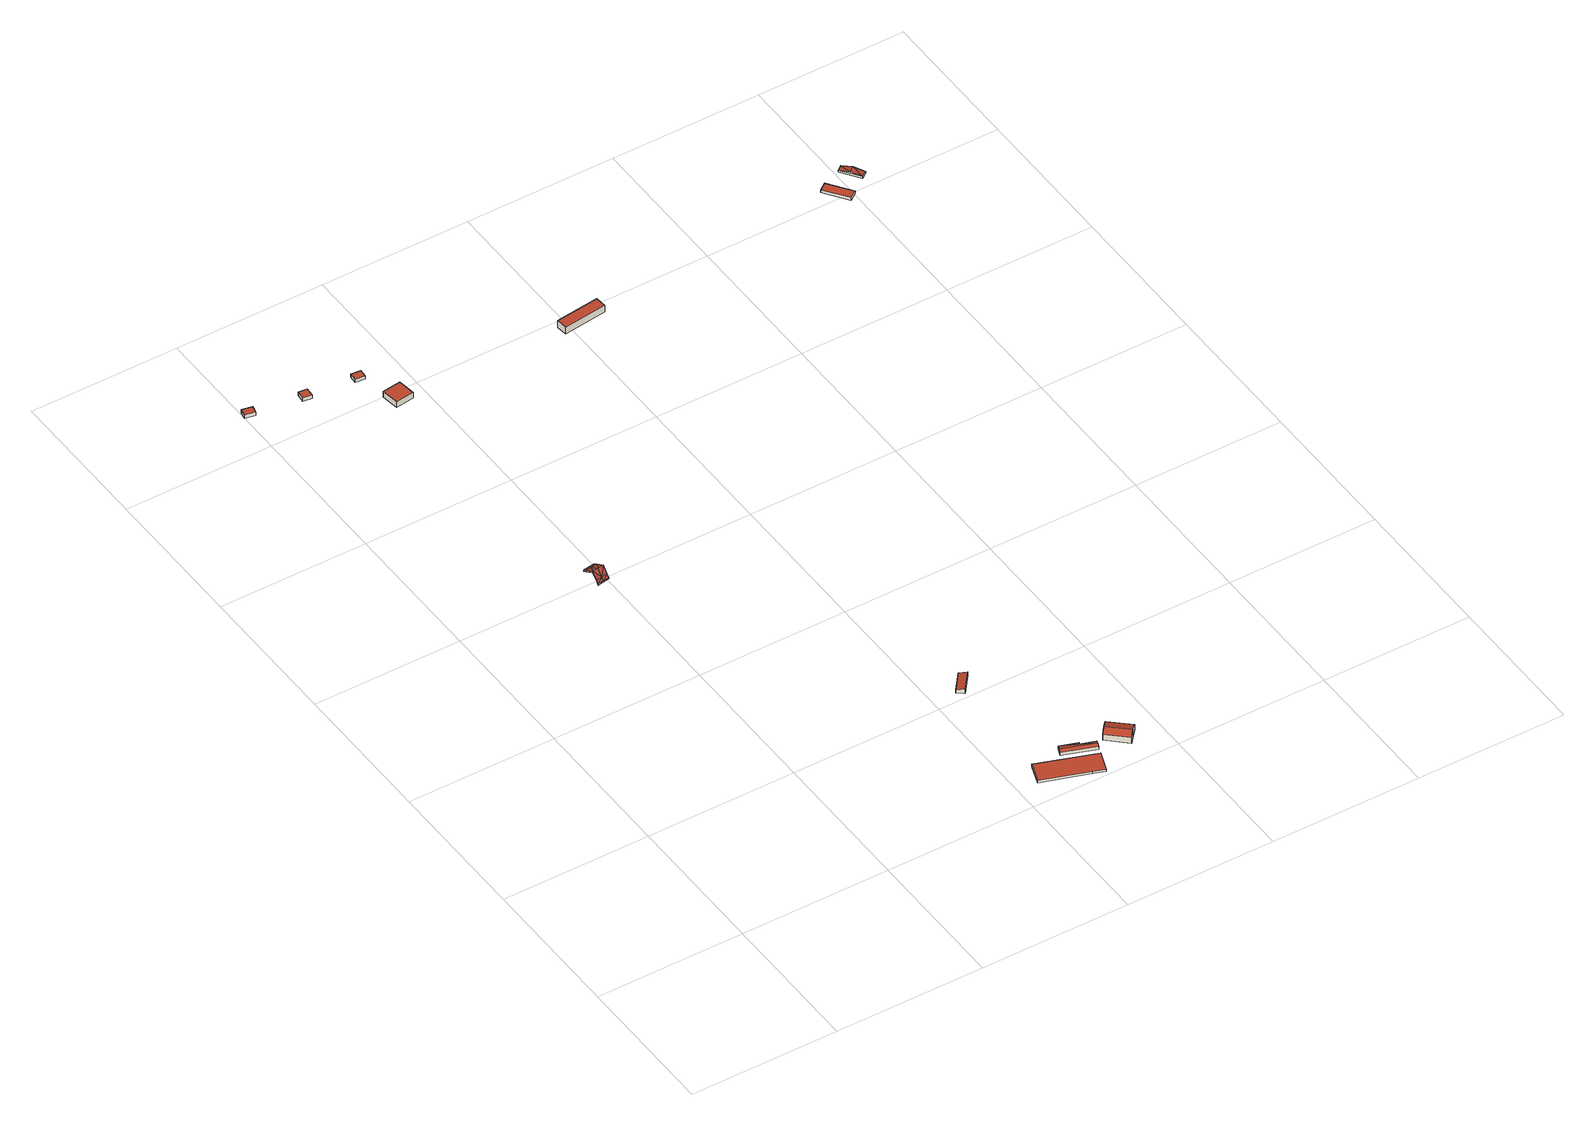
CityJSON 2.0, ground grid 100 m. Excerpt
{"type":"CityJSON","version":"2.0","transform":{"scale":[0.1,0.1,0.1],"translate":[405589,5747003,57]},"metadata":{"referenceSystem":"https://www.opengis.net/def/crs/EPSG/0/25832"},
"CityObjects":{
"building1":{"type":"Building","attributes":{"Gemeindeschluessel":"05515000","Geometrietyp2DReferenz":"3000","function":"31001_3070","roofType":"1000","measuredHeight":2.61},"geometry":[{"type":"Solid","lod":"2","boundaries":[[[[0,1,2,3]],[[4,5,1,0]],[[6,7,5,4]],[[3,2,7,6]],[[4,0,3,6]],[[1,5,7,2]]]],"semantics":{"surfaces":[{"type":"WallSurface"},{"type":"RoofSurface"},{"type":"GroundSurface"}],"values":[[0,0,0,0,1,2]]}}]},
"building2":{"type":"Building","attributes":{"Geometrietyp2DReferenz":"2000","Gemeindeschluessel":"05515000","function":"53001_1800","roofType":"9999","measuredHeight":1},"geometry":[{"type":"Solid","lod":"2","boundaries":[[[[8,9,10]],[[9,11,10]],[[12,13,8]],[[13,9,8]],[[14,15,12]],[[15,13,12]],[[16,17,14]],[[17,15,14]],[[18,19,16]],[[19,17,16]],[[20,21,18]],[[21,19,18]],[[22,23,20]],[[23,21,20]],[[24,25,22]],[[25,23,22]],[[26,27,24]],[[27,25,24]],[[28,29,26]],[[29,27,26]],[[30,31,28]],[[31,29,28]],[[10,11,30]],[[11,31,30]],[[32,11,9]],[[32,9,13]],[[33,32,13]],[[33,13,15]],[[34,33,15]],[[17,34,15]],[[21,34,17]],[[21,17,19]],[[29,31,11]],[[29,11,32]],[[27,29,32]],[[27,32,33]],[[25,27,34]],[[34,27,33]],[[23,25,34]],[[23,34,21]],[[35,8,10]],[[35,12,8]],[[36,12,35]],[[36,14,12]],[[37,14,36]],[[16,14,37]],[[20,16,37]],[[20,18,16]],[[28,10,30]],[[28,35,10]],[[26,35,28]],[[26,36,35]],[[24,37,26]],[[37,36,26]],[[22,37,24]],[[22,20,37]]]],"semantics":{"surfaces":[{"type":"WallSurface"},{"type":"GroundSurface"},{"type":"RoofSurface"}],"values":[[0,0,0,0,0,0,0,0,0,0,0,0,0,0,0,0,0,0,0,0,0,0,0,0,1,1,1,1,1,1,1,1,1,1,1,1,1,1,1,1,2,2,2,2,2,2,2,2,2,2,2,2,2,2,2,2]]}}]},
"building3":{"type":"Building","attributes":{"Gemeindeschluessel":"05515000","Geometrietyp2DReferenz":"3000","function":"31001_3070","roofType":"1000","measuredHeight":2.73},"geometry":[{"type":"Solid","lod":"2","boundaries":[[[[38,39,40,41]],[[42,43,39,38]],[[44,45,43,42]],[[41,40,45,44]],[[42,38,41,44]],[[39,43,45,40]]]],"semantics":{"surfaces":[{"type":"WallSurface"},{"type":"RoofSurface"},{"type":"GroundSurface"}],"values":[[0,0,0,0,1,2]]}}]},
"building4":{"type":"Building","attributes":{"Gemeindeschluessel":"05515000","Geometrietyp2DReferenz":"3000","function":"31001_3070","roofType":"1000","measuredHeight":2.53},"geometry":[{"type":"Solid","lod":"2","boundaries":[[[[46,47,48,49]],[[50,51,47,46]],[[52,53,51,50]],[[49,48,53,52]],[[50,46,49,52]],[[47,51,53,48]]]],"semantics":{"surfaces":[{"type":"WallSurface"},{"type":"RoofSurface"},{"type":"GroundSurface"}],"values":[[0,0,0,0,1,2]]}}]},
"building5":{"type":"Building","attributes":{"Gemeindeschluessel":"05515000","Geometrietyp2DReferenz":"3000","function":"31001_3070","roofType":"1000","measuredHeight":4.33},"geometry":[{"type":"Solid","lod":"2","boundaries":[[[[54,55,56,57]],[[58,59,55,54]],[[60,61,59,58]],[[57,56,61,60]],[[58,54,57,60]],[[55,59,61,56]]]],"semantics":{"surfaces":[{"type":"WallSurface"},{"type":"RoofSurface"},{"type":"GroundSurface"}],"values":[[0,0,0,0,1,2]]}}]},
"building6":{"type":"Building","attributes":{"Gemeindeschluessel":"05515000","Geometrietyp2DReferenz":"3000","function":"51003_1201","roofType":"1000","measuredHeight":1.76},"geometry":[{"type":"Solid","lod":"2","boundaries":[[[[62,63,64,65]],[[66,67,63,62]],[[68,69,67,66]],[[70,71,69,68]],[[65,64,71,70]],[[68,66,62,65,70]],[[63,67,69,71,64]]]],"semantics":{"surfaces":[{"type":"WallSurface"},{"type":"RoofSurface"},{"type":"GroundSurface"}],"values":[[0,0,0,0,0,1,2]]}}]},
"building7":{"type":"Building","attributes":{"Gemeindeschluessel":"05515000","Geometrietyp2DReferenz":"3000","function":"31001_2700","roofType":"2100","measuredHeight":3.3},"geometry":[{"type":"Solid","lod":"2","boundaries":[[[[72,73,74,75]],[[76,77,73,72]],[[78,79,77,76]],[[75,74,79,78]],[[76,72,75,78]],[[73,77,79,74]]]],"semantics":{"surfaces":[{"type":"WallSurface"},{"type":"RoofSurface"},{"type":"GroundSurface"}],"values":[[0,0,0,0,1,2]]}}]},
"building8":{"type":"Building","attributes":{"Gemeindeschluessel":"05515000","Geometrietyp2DReferenz":"3000","function":"31001_2460","roofType":"5000","measuredHeight":3.78},"geometry":[{"type":"Solid","lod":"2","boundaries":[[[[80,81,82,83]],[[84,85,81,80]],[[86,87,85,84]],[[88,89,87,86]],[[90,91,89,88]],[[83,82,91,90]],[[92,93,80,83]],[[84,88,86]],[[92,90,88]],[[92,88,84]],[[84,93,92]],[[90,92,83]],[[80,93,84]],[[81,85,87,89,91,82]]]],"semantics":{"surfaces":[{"type":"WallSurface"},{"type":"RoofSurface"},{"type":"GroundSurface"}],"values":[[0,0,0,0,0,0,1,1,1,1,1,0,0,2]]}}]},
"building9":{"type":"Building","attributes":{"Gemeindeschluessel":"05515000","Geometrietyp2DReferenz":"3000","function":"31001_2700","roofType":"5000","measuredHeight":6.97},"geometry":[{"type":"Solid","lod":"2","boundaries":[[[[94,95,96,97]],[[98,99,95,94]],[[100,101,99,98]],[[102,103,101,100]],[[104,105,103,102]],[[97,96,105,104]],[[100,98,106,107]],[[102,107,106,94,97,104]],[[94,106,98]],[[100,107,102]],[[95,99,101,103,105,96]]]],"semantics":{"surfaces":[{"type":"WallSurface"},{"type":"RoofSurface"},{"type":"GroundSurface"}],"values":[[0,0,0,0,0,0,1,1,0,0,2]]}}]},
"building10":{"type":"Building","attributes":{"Gemeindeschluessel":"05515000","Geometrietyp2DReferenz":"3000","function":"31001_3070","roofType":"1000","measuredHeight":5.18},"geometry":[{"type":"Solid","lod":"2","boundaries":[[[[108,109,110,111]],[[112,113,109,108]],[[114,115,113,112]],[[111,110,115,114]],[[112,108,111,114]],[[109,113,115,110]]]],"semantics":{"surfaces":[{"type":"WallSurface"},{"type":"RoofSurface"},{"type":"GroundSurface"}],"values":[[0,0,0,0,1,2]]}}]},
"building11":{"type":"Building","attributes":{"Gemeindeschluessel":"05515000","Geometrietyp2DReferenz":"3000","function":"31001_3070","roofType":"1000","measuredHeight":2.09},"geometry":[{"type":"Solid","lod":"2","boundaries":[[[[116,117,118,119]],[[120,121,117,116]],[[122,123,121,120]],[[119,118,123,122]],[[120,116,119,122]],[[117,121,123,118]]]],"semantics":{"surfaces":[{"type":"WallSurface"},{"type":"RoofSurface"},{"type":"GroundSurface"}],"values":[[0,0,0,0,1,2]]}}]},
"building12":{"type":"Building","attributes":{"Gemeindeschluessel":"05515000","Geometrietyp2DReferenz":"3000","function":"31001_3070","roofType":"3100","measuredHeight":2.58},"geometry":[{"type":"Solid","lod":"2","boundaries":[[[[124,125,126,127]],[[128,129,125,124]],[[130,131,129,128]],[[127,126,131,130]],[[124,132,128]],[[130,133,127]],[[124,127,133]],[[133,132,124]],[[132,133,130]],[[130,128,132]],[[125,129,131,126]]]],"semantics":{"surfaces":[{"type":"WallSurface"},{"type":"RoofSurface"},{"type":"GroundSurface"}],"values":[[0,0,0,0,0,0,1,1,1,1,2]]}}]}
},
"vertices":[
[0,5281,37],[0,5281,10],[67,5267,10],[67,5267,37],[10,5329,37],[10,5329,10],[77,5315,37],[77,5315,10],
[902,2967,190],[902,2967,180],[863,2961,190],[863,2961,180],[906,2945,202],[906,2945,192],[915,2888,233],[915,2888,223],[920,2856,189],[920,2856,179],[922,2840,168],[922,2840,158],[883,2834,168],[883,2834,158],[843,2828,168],[843,2828,158],[841,2843,189],[841,2843,179],[836,2875,233],[836,2875,223],[827,2932,202],[827,2932,192],[823,2955,190],[823,2955,180],[866,2938,192],[875,2881,223],[880,2849,179],[866,2938,202],[875,2881,233],[880,2849,189],
[361,5218,37],[361,5218,9],[421,5213,9],[421,5213,37],[366,5277,37],[366,5277,9],[425,5272,37],[425,5272,9],
[702,5190,35],[702,5190,10],[767,5184,10],[767,5184,35],[707,5243,35],[707,5243,10],[772,5238,35],[772,5238,10],
[786,4880,54],[786,4880,11],[910,4895,11],[910,4895,54],[772,4999,54],[772,4999,11],[896,5014,54],[896,5014,11],
[2166,274,53],[2166,274,35],[2119,137,35],[2119,137,53],[2554,138,53],[2554,138,35],[2504,2,53],[2504,2,35],[2427,30,53],[2427,30,35],
[2284,1131,62],[2284,1131,29],[2239,1166,29],[2239,1166,51],[2192,1015,62],[2192,1015,29],[2148,1049,51],[2148,1049,29],
[2357,262,57],[2357,262,34],[2570,185,34],[2570,185,57],[2378,317,57],[2378,317,34],[2494,276,57],[2494,276,34],[2490,267,57],[2490,267,34],[2587,232,57],[2587,232,34],[2576,202,72],[2363,278,72],
[2662,272,102],[2662,272,33],[2634,243,33],[2634,243,77],[2709,327,79],[2709,327,33],[2837,212,79],[2837,212,33],[2788,159,102],[2788,159,33],[2761,127,77],[2761,127,33],[2662,273,103],[2788,160,103],
[1950,4882,60],[1950,4882,8],[2244,4917,8],[2244,4917,60],[1942,4955,60],[1942,4955,8],[2235,4990,60],[2235,4990,8],
[3895,5133,32],[3895,5133,11],[3846,5096,11],[3846,5096,32],[4007,4981,32],[4007,4981,11],[3958,4945,32],[3958,4945,11],
[4115,5069,23],[4115,5069,11],[4154,5096,11],[4154,5096,23],[4025,5190,23],[4025,5190,11],[4063,5218,23],[4063,5218,11],[4070,5129,37],[4109,5157,37]
]}
